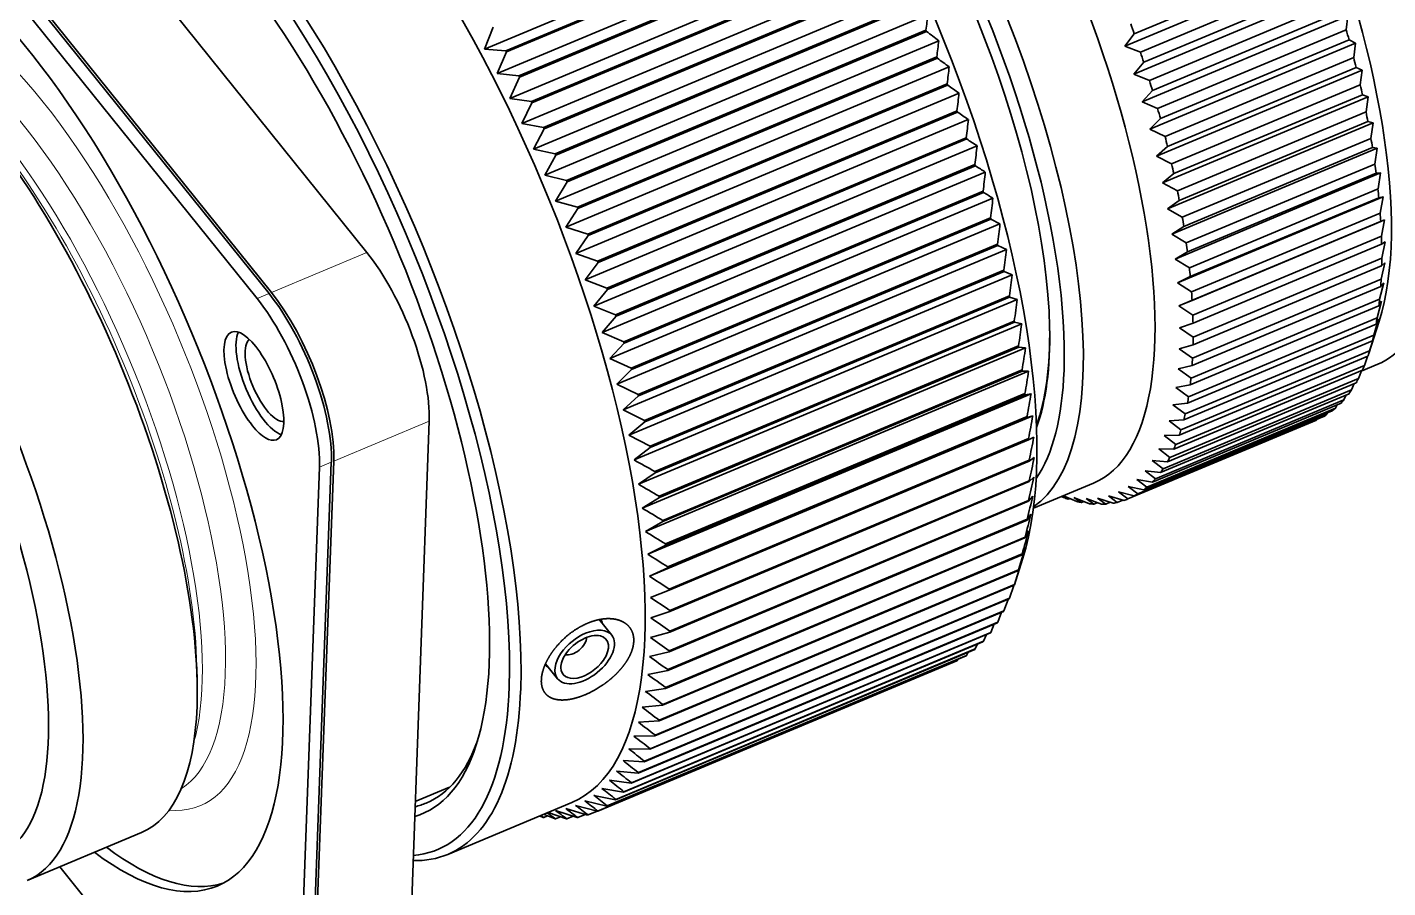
# Model space of a CAD drawing. Extents: x 23 to 417, y 3 to 294.
# Drawn here: x 383.4 to 393.19, y 140.57 to 146.76 of the extents above; entities that cross this region are included whole.
import ezdxf

# ---------------------------------------------------------------- set-up
doc = ezdxf.new("R2010")
doc.units = 0
doc.layers.get('0').update_dxf_attribs({"lineweight": 13})

# ---------------------------------------------------------------- blocks, each defined once
blk = doc.blocks.new('BLOCK4695')
at = {"color": 7, "lineweight": 35}
for p, q in [((13.847, 65.202), (-2.428, 85.436)), ((-6.378, 83.783), (9.897, 63.549)), ((-5.949, 83.963), (10.327, 63.728)), ((-5.863, 83.999), (10.413, 63.764)), ((15.292, 37.428), (16.087, 59.135)), ((12.137, 57.482), (11.342, 35.775)), ((12.566, 57.661), (11.771, 35.954)), ((12.652, 57.697), (11.857, 35.99))]:
    blk.add_line(p, q, dxfattribs=at)
at = {"color": 7, "lineweight": 35, "ltscale": 0.373523}
for p, q in [((18.073, 72.522), (31.855, 78.29)), ((18.533, 71.644), (32.316, 77.412)), ((18.981, 70.75), (32.764, 76.519)), ((19.416, 69.843), (33.199, 75.611)), ((19.837, 68.923), (33.619, 74.691)), ((20.242, 67.993), (34.025, 73.761)), ((20.631, 67.056), (34.414, 72.824)), ((21.003, 66.113), (34.786, 71.881)), ((21.357, 65.167), (35.14, 70.935)), ((21.692, 64.22), (35.475, 69.988)), ((22.008, 63.274), (35.79, 69.042)), ((22.303, 62.332), (36.086, 68.1)), ((22.577, 61.395), (36.36, 67.163)), ((22.83, 60.465), (36.612, 66.233)), ((23.06, 59.546), (36.843, 65.314)), ((23.268, 58.639), (37.05, 64.407)), ((23.452, 57.746), (37.234, 63.514)), ((23.612, 56.869), (37.395, 62.637)), ((23.749, 56.011), (37.531, 61.779)), ((23.861, 55.173), (37.643, 60.941)), ((23.948, 54.357), (37.73, 60.125)), ((24.01, 53.565), (37.793, 59.333))]:
    blk.add_line(p, q, dxfattribs=at)
at = {"color": 7, "lineweight": 35, "ltscale": 0.350251}
for p, q in [((31.765, 77.871), (18.842, 72.462)), ((31.788, 77.827), (18.864, 72.419)), ((32.231, 76.964), (19.307, 71.556)), ((32.253, 76.92), (19.329, 71.511)), ((32.683, 76.042), (19.76, 70.633)), ((32.705, 75.997), (19.781, 70.588)), ((33.122, 75.106), (20.198, 69.698)), ((33.143, 75.061), (20.219, 69.652)), ((33.545, 74.16), (20.621, 68.751)), ((33.565, 74.113), (20.641, 68.705)), ((33.952, 73.204), (21.028, 67.795)), ((33.972, 73.157), (21.048, 67.749)), ((34.342, 72.241), (21.419, 66.833)), ((34.361, 72.194), (21.437, 66.786)), ((34.715, 71.274), (21.791, 65.866)), ((34.732, 71.227), (21.808, 65.819)), ((35.068, 70.305), (22.144, 64.896)), ((35.085, 70.258), (22.161, 64.849)), ((35.402, 69.336), (22.478, 63.927)), ((35.417, 69.289), (22.493, 63.88)), ((35.715, 68.368), (22.791, 62.96)), ((35.73, 68.322), (22.806, 62.913)), ((36.007, 67.406), (23.083, 61.997)), ((36.021, 67.359), (23.097, 61.951)), ((36.277, 66.45), (23.353, 61.041)), ((36.29, 66.404), (23.366, 60.995)), ((36.525, 65.503), (23.601, 60.095)), ((36.536, 65.458), (23.613, 60.049)), ((36.75, 64.568), (23.826, 59.159)), ((36.76, 64.523), (23.836, 59.114)), ((36.951, 63.646), (24.027, 58.237)), ((36.96, 63.601), (24.036, 58.193)), ((37.128, 62.739), (24.204, 57.33)), ((37.136, 62.695), (24.212, 57.287)), ((37.281, 61.85), (24.357, 56.441)), ((37.287, 61.807), (24.363, 56.399)), ((37.408, 60.981), (24.484, 55.572)), ((37.414, 60.939), (24.49, 55.531)), ((37.511, 60.133), (24.587, 54.725)), ((37.515, 60.093), (24.591, 54.684)), ((37.588, 59.31), (24.664, 53.901)), ((37.591, 59.27), (24.667, 53.862)), ((37.64, 58.512), (24.716, 53.103)), ((37.642, 58.474), (24.718, 53.065)), ((37.666, 57.741), (24.742, 52.333)), ((37.667, 57.705), (24.743, 52.296)), ((37.666, 56.965), (24.742, 51.556)), ((37.666, 57), (24.743, 51.592)), ((37.641, 56.29), (24.717, 50.881)), ((37.639, 56.257), (24.715, 50.848)), ((37.587, 55.581), (24.663, 50.172)), ((37.59, 55.613), (24.666, 50.204)), ((37.509, 54.94), (24.585, 49.531)), ((37.514, 54.97), (24.59, 49.561)), ((37.406, 54.334), (24.482, 48.925)), ((37.412, 54.363), (24.488, 48.954)), ((37.278, 53.766), (24.354, 48.357)), ((37.285, 53.793), (24.361, 48.384)), ((37.125, 53.237), (24.201, 47.828)), ((37.133, 53.261), (24.209, 47.853)), ((36.947, 52.747), (24.023, 47.338)), ((36.956, 52.77), (24.032, 47.361)), ((36.52, 51.892), (23.597, 46.483)), ((36.532, 51.911), (23.608, 46.502)), ((36.746, 52.298), (23.822, 46.89)), ((36.756, 52.319), (23.832, 46.911)), ((36.272, 51.528), (23.348, 46.12)), ((36.285, 51.545), (23.361, 46.136)), ((35.709, 50.933), (22.785, 45.525)), ((35.724, 50.946), (22.8, 45.537)), ((36.002, 51.209), (23.078, 45.8)), ((36.015, 51.223), (23.091, 45.814)), ((35.061, 50.52), (22.137, 45.111)), ((35.078, 50.527), (22.154, 45.119)), ((35.395, 50.704), (22.471, 45.295)), ((35.411, 50.714), (22.487, 45.305))]:
    blk.add_line(p, q, dxfattribs=at)
at = {"color": 7, "lineweight": 35, "ltscale": 0.183852}
for p, q in [((48.226, 75.908), (41.443, 73.069)), ((48.448, 75.251), (41.664, 72.412)), ((48.567, 74.886), (41.783, 72.047)), ((48.772, 74.232), (41.988, 71.393)), ((48.881, 73.869), (42.097, 71.029)), ((49.068, 73.22), (42.284, 70.38)), ((49.167, 72.86), (42.383, 70.021)), ((49.335, 72.218), (42.551, 69.379)), ((49.423, 71.863), (42.639, 69.024)), ((49.572, 71.231), (42.788, 68.392)), ((49.65, 70.882), (42.866, 68.042)), ((49.779, 70.261), (42.995, 67.422)), ((49.845, 69.919), (43.061, 67.08)), ((49.954, 69.312), (43.17, 66.473)), ((50.009, 68.979), (43.225, 66.14)), ((50.098, 68.388), (43.314, 65.549)), ((50.141, 68.064), (43.357, 65.225)), ((50.209, 67.491), (43.425, 64.652)), ((50.241, 67.178), (43.457, 64.339)), ((50.287, 66.626), (43.503, 63.786)), ((50.307, 66.324), (43.523, 63.485)), ((50.332, 65.793), (43.548, 62.954)), ((50.34, 65.505), (43.556, 62.665)), ((50.34, 64.723), (43.556, 61.884)), ((50.344, 64.998), (43.56, 62.159)), ((50.322, 64.242), (43.538, 61.403)), ((50.307, 63.982), (43.523, 61.143)), ((50.24, 63.284), (43.456, 60.445)), ((50.268, 63.529), (43.484, 60.69)), ((50.18, 62.86), (43.396, 60.021)), ((50.06, 62.238), (43.276, 59.399)), ((50.141, 62.632), (43.357, 59.793)), ((49.907, 61.665), (43.123, 58.826)), ((50.009, 62.027), (43.225, 59.188)), ((49.844, 61.473), (43.061, 58.634)), ((49.649, 60.97), (42.865, 58.131)), ((49.722, 61.144), (42.938, 58.305)), ((49.261, 60.262), (42.477, 57.423)), ((49.422, 60.521), (42.638, 57.682)), ((49.507, 60.676), (42.723, 57.836)), ((48.88, 59.79), (42.096, 56.951)), ((48.985, 59.904), (42.201, 57.065)), ((49.166, 60.128), (42.382, 57.288)), ((48.225, 59.291), (41.441, 56.452)), ((48.35, 59.363), (41.566, 56.524)), ((48.566, 59.511), (41.782, 56.672)), ((48.681, 59.604), (41.897, 56.765)), ((47.992, 59.181), (41.208, 56.342))]:
    blk.add_line(p, q, dxfattribs=at)
at = {"color": 7, "lineweight": 35, "ltscale": 0.200397}
for p, q in [((48.5, 75.72), (41.106, 72.625)), ((48.826, 74.719), (41.432, 71.624)), ((49.125, 73.723), (41.731, 70.629)), ((49.396, 72.737), (42.002, 69.643)), ((49.639, 71.764), (42.244, 68.67)), ((49.851, 70.807), (42.457, 67.713)), ((50.033, 69.87), (42.639, 66.775)), ((50.184, 68.955), (42.789, 65.861)), ((50.303, 68.067), (42.909, 64.972)), ((50.39, 67.207), (42.996, 64.113)), ((50.445, 66.38), (43.05, 63.286))]:
    blk.add_line(p, q, dxfattribs=at)
at = {"color": 7, "lineweight": 35, "ltscale": 0.012677}
blk.add_line((49.125, 73.723), (49.068, 73.22), dxfattribs=at)
at = {"color": 7, "lineweight": 35, "ltscale": 0.021179}
blk.add_line((18.073, 72.522), (18.387, 73.308), dxfattribs=at)
at = {"color": 7, "lineweight": 35, "ltscale": 0.013913}
blk.add_line((41.106, 72.625), (41.443, 73.069), dxfattribs=at)
at = {"color": 7, "lineweight": 35, "ltscale": 0.019277}
blk.add_line((18.842, 72.462), (18.073, 72.522), dxfattribs=at)
at = {"color": 7, "lineweight": 35, "ltscale": 0.014947}
blk.add_line((41.664, 72.412), (41.106, 72.625), dxfattribs=at)
at = {"color": 7, "lineweight": 35, "ltscale": 0.006507}
blk.add_line((49.167, 72.86), (49.396, 72.737), dxfattribs=at)
at = {"color": 7, "lineweight": 35, "ltscale": 0.013074}
blk.add_line((49.396, 72.737), (49.335, 72.218), dxfattribs=at)
at = {"color": 7, "lineweight": 35, "ltscale": 0.021054}
blk.add_line((18.533, 71.644), (18.864, 72.419), dxfattribs=at)
at = {"color": 7, "lineweight": 35, "ltscale": 0.013739}
blk.add_line((41.432, 71.624), (41.783, 72.047), dxfattribs=at)
at = {"color": 7, "lineweight": 35, "ltscale": 0.019474}
blk.add_line((19.307, 71.556), (18.533, 71.644), dxfattribs=at)
at = {"color": 7, "lineweight": 35, "ltscale": 0.020911}
blk.add_line((18.981, 70.75), (19.329, 71.511), dxfattribs=at)
at = {"color": 7, "lineweight": 35, "ltscale": 0.015061}
blk.add_line((41.988, 71.393), (41.432, 71.624), dxfattribs=at)
at = {"color": 7, "lineweight": 35, "ltscale": 0.005924}
blk.add_line((49.423, 71.863), (49.639, 71.764), dxfattribs=at)
at = {"color": 7, "lineweight": 35, "ltscale": 0.013439}
blk.add_line((49.639, 71.764), (49.572, 71.231), dxfattribs=at)
at = {"color": 7, "lineweight": 35, "ltscale": 0.013572}
blk.add_line((41.731, 70.629), (42.097, 71.029), dxfattribs=at)
at = {"color": 7, "lineweight": 35, "ltscale": 0.019675}
blk.add_line((19.76, 70.633), (18.981, 70.75), dxfattribs=at)
at = {"color": 7, "lineweight": 35, "ltscale": 0.020753}
blk.add_line((19.416, 69.843), (19.781, 70.588), dxfattribs=at)
at = {"color": 7, "lineweight": 35, "ltscale": 0.015155}
blk.add_line((42.284, 70.38), (41.731, 70.629), dxfattribs=at)
at = {"color": 7, "lineweight": 35, "ltscale": 0.005367}
blk.add_line((49.65, 70.882), (49.851, 70.807), dxfattribs=at)
at = {"color": 7, "lineweight": 35, "ltscale": 0.013773}
blk.add_line((49.851, 70.807), (49.779, 70.261), dxfattribs=at)
at = {"color": 7, "lineweight": 35, "ltscale": 0.013413}
blk.add_line((42.002, 69.643), (42.383, 70.021), dxfattribs=at)
at = {"color": 7, "lineweight": 35, "ltscale": 0.019876}
blk.add_line((20.198, 69.698), (19.416, 69.843), dxfattribs=at)
at = {"color": 7, "lineweight": 35, "ltscale": 0.020582}
blk.add_line((19.837, 68.923), (20.219, 69.652), dxfattribs=at)
at = {"color": 7, "lineweight": 35, "ltscale": 0.015227}
blk.add_line((42.551, 69.379), (42.002, 69.643), dxfattribs=at)
at = {"color": 7, "lineweight": 35, "ltscale": 0.004852}
blk.add_line((49.845, 69.919), (50.033, 69.87), dxfattribs=at)
at = {"color": 7, "lineweight": 35, "ltscale": 0.014073}
blk.add_line((50.033, 69.87), (49.954, 69.312), dxfattribs=at)
at = {"color": 7, "lineweight": 35, "ltscale": 0.013268}
blk.add_line((42.244, 68.67), (42.639, 69.024), dxfattribs=at)
at = {"color": 7, "lineweight": 35, "ltscale": 0.020076}
blk.add_line((20.621, 68.751), (19.837, 68.923), dxfattribs=at)
at = {"color": 7, "lineweight": 35, "ltscale": 0.0204}
blk.add_line((20.242, 67.993), (20.641, 68.705), dxfattribs=at)
at = {"color": 7, "lineweight": 35, "ltscale": 0.015274}
blk.add_line((42.788, 68.392), (42.244, 68.67), dxfattribs=at)
at = {"color": 7, "lineweight": 35, "ltscale": 0.004403}
blk.add_line((50.009, 68.979), (50.184, 68.955), dxfattribs=at)
at = {"color": 7, "lineweight": 35, "ltscale": 0.014341}
blk.add_line((50.184, 68.955), (50.098, 68.388), dxfattribs=at)
at = {"color": 7, "lineweight": 35, "ltscale": 0.013139}
blk.add_line((42.457, 67.713), (42.866, 68.042), dxfattribs=at)
at = {"color": 7, "lineweight": 35, "ltscale": 0.004045}
blk.add_line((50.141, 68.064), (50.303, 68.067), dxfattribs=at)
at = {"color": 7, "lineweight": 35, "ltscale": 0.014575}
blk.add_line((50.303, 68.067), (50.209, 67.491), dxfattribs=at)
at = {"color": 7, "lineweight": 35, "ltscale": 0.020271}
blk.add_line((21.028, 67.795), (20.242, 67.993), dxfattribs=at)
at = {"color": 7, "lineweight": 35, "ltscale": 0.020209}
blk.add_line((20.631, 67.056), (21.048, 67.749), dxfattribs=at)
at = {"color": 7, "lineweight": 35, "ltscale": 0.015294}
blk.add_line((42.995, 67.422), (42.457, 67.713), dxfattribs=at)
at = {"color": 7, "lineweight": 35, "ltscale": 0.02046}
blk.add_line((21.419, 66.833), (20.631, 67.056), dxfattribs=at)
at = {"color": 7, "lineweight": 35, "ltscale": 0.013028}
blk.add_line((42.639, 66.775), (43.061, 67.08), dxfattribs=at)
at = {"color": 7, "lineweight": 35, "ltscale": 0.00381}
blk.add_line((50.241, 67.178), (50.39, 67.207), dxfattribs=at)
at = {"color": 7, "lineweight": 35, "ltscale": 0.014775}
blk.add_line((50.39, 67.207), (50.287, 66.626), dxfattribs=at)
at = {"color": 7, "lineweight": 35, "ltscale": 0.020012}
blk.add_line((21.003, 66.113), (21.437, 66.786), dxfattribs=at)
at = {"color": 7, "lineweight": 35, "ltscale": 0.015287}
blk.add_line((43.17, 66.473), (42.639, 66.775), dxfattribs=at)
at = {"color": 7, "lineweight": 35, "ltscale": 0.020639}
blk.add_line((21.791, 65.866), (21.003, 66.113), dxfattribs=at)
at = {"color": 7, "lineweight": 35, "ltscale": 0.009124}
blk.add_line((36.612, 66.233), (36.29, 66.404), dxfattribs=at)
at = {"color": 7, "lineweight": 35, "ltscale": 0.012939}
blk.add_line((42.789, 65.861), (43.225, 66.14), dxfattribs=at)
at = {"color": 7, "lineweight": 35, "ltscale": 0.003725}
blk.add_line((50.307, 66.324), (50.445, 66.38), dxfattribs=at)
at = {"color": 7, "lineweight": 35, "ltscale": 0.014942}
blk.add_line((50.445, 66.38), (50.332, 65.793), dxfattribs=at)
at = {"color": 7, "lineweight": 35, "ltscale": 0.019811}
blk.add_line((21.357, 65.167), (21.808, 65.819), dxfattribs=at)
at = {"color": 7, "lineweight": 35, "ltscale": 0.01525}
blk.add_line((43.314, 65.549), (42.789, 65.861), dxfattribs=at)
at = {"color": 7, "lineweight": 35, "ltscale": 0.0038}
blk.add_line((50.34, 65.505), (50.467, 65.589), dxfattribs=at)
at = {"color": 7, "lineweight": 35, "ltscale": 0.015076}
blk.add_line((50.467, 65.589), (50.344, 64.998), dxfattribs=at)
at = {"color": 7, "lineweight": 13, "ltscale": 0.09309}
for p, q in [((13.847, 65.202), (10.413, 63.764)), ((16.087, 59.135), (12.652, 57.697))]:
    blk.add_line(p, q, dxfattribs=at)
at = {"color": 7, "lineweight": 35, "ltscale": 0.020806}
blk.add_line((22.144, 64.896), (21.357, 65.167), dxfattribs=at)
at = {"color": 7, "lineweight": 35, "ltscale": 0.008455}
blk.add_line((36.843, 65.314), (36.536, 65.458), dxfattribs=at)
at = {"color": 7, "lineweight": 35, "ltscale": 0.012874}
blk.add_line((42.909, 64.972), (43.357, 65.225), dxfattribs=at)
at = {"color": 7, "lineweight": 35, "ltscale": 0.019609}
blk.add_line((21.692, 64.22), (22.161, 64.849), dxfattribs=at)
at = {"color": 7, "lineweight": 35, "ltscale": 0.015182}
blk.add_line((43.425, 64.652), (42.909, 64.972), dxfattribs=at)
at = {"color": 7, "lineweight": 35, "ltscale": 0.015177}
blk.add_line((50.456, 64.835), (50.322, 64.242), dxfattribs=at)
at = {"color": 7, "lineweight": 35, "ltscale": 0.004026}
blk.add_line((50.34, 64.723), (50.456, 64.835), dxfattribs=at)
at = {"color": 7, "lineweight": 35, "ltscale": 0.020959}
blk.add_line((22.478, 63.927), (21.692, 64.22), dxfattribs=at)
at = {"color": 7, "lineweight": 35, "ltscale": 0.00781}
blk.add_line((37.05, 64.407), (36.76, 64.523), dxfattribs=at)
at = {"color": 7, "lineweight": 35, "ltscale": 0.012834}
blk.add_line((42.996, 64.113), (43.457, 64.339), dxfattribs=at)
at = {"color": 7, "lineweight": 35, "ltscale": 0.015083}
blk.add_line((43.503, 63.786), (42.996, 64.113), dxfattribs=at)
at = {"color": 7, "lineweight": 35, "ltscale": 0.015247}
blk.add_line((50.413, 64.121), (50.268, 63.529), dxfattribs=at)
at = {"color": 7, "lineweight": 35, "ltscale": 0.004376}
blk.add_line((50.307, 63.982), (50.413, 64.121), dxfattribs=at)
at = {"color": 7, "lineweight": 13, "ltscale": 0.011636}
for p, q in [((9.897, 63.549), (10.327, 63.728)), ((12.137, 57.482), (12.566, 57.661))]:
    blk.add_line(p, q, dxfattribs=at)
at = {"color": 7, "lineweight": 35, "ltscale": 0.019409}
blk.add_line((22.008, 63.274), (22.493, 63.88), dxfattribs=at)
at = {"color": 7, "lineweight": 35, "ltscale": 0.021097}
blk.add_line((22.791, 62.96), (22.008, 63.274), dxfattribs=at)
at = {"color": 7, "lineweight": 35, "ltscale": 0.007198}
blk.add_line((37.234, 63.514), (36.96, 63.601), dxfattribs=at)
at = {"color": 7, "lineweight": 35, "ltscale": 0.01282}
blk.add_line((43.05, 63.286), (43.523, 63.485), dxfattribs=at)
at = {"color": 7, "lineweight": 35, "ltscale": 0.014952}
blk.add_line((43.548, 62.954), (43.05, 63.286), dxfattribs=at)
at = {"color": 7, "lineweight": 35, "ltscale": 0.015285}
blk.add_line((50.337, 63.451), (50.18, 62.86), dxfattribs=at)
at = {"color": 7, "lineweight": 35, "ltscale": 0.00482}
blk.add_line((50.24, 63.284), (50.337, 63.451), dxfattribs=at)
at = {"color": 7, "lineweight": 35, "ltscale": 0.019214}
blk.add_line((22.303, 62.332), (22.806, 62.913), dxfattribs=at)
at = {"color": 7, "lineweight": 35, "ltscale": 0.006635}
blk.add_line((37.395, 62.637), (37.136, 62.695), dxfattribs=at)
at = {"color": 7, "lineweight": 35, "ltscale": 0.012832}
blk.add_line((43.072, 62.494), (43.556, 62.665), dxfattribs=at)
at = {"color": 7, "lineweight": 35, "ltscale": 0.030272}
blk.add_line((50.251, 62.732), (49.88, 61.579), dxfattribs=at)
at = {"color": 7, "lineweight": 35, "ltscale": 0.015295}
blk.add_line((50.23, 62.826), (50.06, 62.238), dxfattribs=at)
at = {"color": 7, "lineweight": 35, "ltscale": 0.005331}
blk.add_line((50.141, 62.632), (50.23, 62.826), dxfattribs=at)
at = {"color": 7, "lineweight": 35, "ltscale": 0.021216}
blk.add_line((23.083, 61.997), (22.303, 62.332), dxfattribs=at)
at = {"color": 7, "lineweight": 35, "ltscale": 0.014787}
blk.add_line((43.56, 62.159), (43.072, 62.494), dxfattribs=at)
at = {"color": 7, "lineweight": 35, "ltscale": 0.015276}
blk.add_line((50.09, 62.248), (49.907, 61.665), dxfattribs=at)
at = {"color": 7, "lineweight": 35, "ltscale": 0.005886}
blk.add_line((50.009, 62.027), (50.09, 62.248), dxfattribs=at)
at = {"color": 7, "lineweight": 35, "ltscale": 0.019025}
blk.add_line((22.577, 61.395), (23.097, 61.951), dxfattribs=at)
at = {"color": 7, "lineweight": 35, "ltscale": 0.006139}
blk.add_line((37.531, 61.779), (37.287, 61.807), dxfattribs=at)
at = {"color": 7, "lineweight": 35, "ltscale": 0.012871}
blk.add_line((43.062, 61.74), (43.556, 61.884), dxfattribs=at)
at = {"color": 7, "lineweight": 35, "ltscale": 0.014589}
for p, q in [((43.538, 61.403), (43.062, 61.74)), ((40.514, 56.454), (41.074, 56.291))]:
    blk.add_line(p, q, dxfattribs=at)
at = {"color": 7, "lineweight": 35, "ltscale": 0.021316}
blk.add_line((23.353, 61.041), (22.577, 61.395), dxfattribs=at)
at = {"color": 7, "lineweight": 35, "ltscale": 0.016034}
blk.add_line((49.605, 60.94), (50.197, 61.187), dxfattribs=at)
at = {"color": 7, "lineweight": 35, "ltscale": 0.008569}
blk.add_line((49.834, 61.468), (49.722, 61.144), dxfattribs=at)
at = {"color": 7, "lineweight": 35, "ltscale": 0.018845}
blk.add_line((22.83, 60.465), (23.366, 60.995), dxfattribs=at)
at = {"color": 7, "lineweight": 35, "ltscale": 0.005733}
blk.add_line((37.643, 60.941), (37.414, 60.939), dxfattribs=at)
at = {"color": 7, "lineweight": 35, "ltscale": 0.012934}
blk.add_line((43.019, 61.026), (43.523, 61.143), dxfattribs=at)
at = {"color": 7, "lineweight": 35, "ltscale": 0.014357}
blk.add_line((43.484, 60.69), (43.019, 61.026), dxfattribs=at)
at = {"color": 7, "lineweight": 35, "ltscale": 0.00743}
blk.add_line((49.61, 60.954), (49.507, 60.676), dxfattribs=at)
at = {"color": 7, "lineweight": 35, "ltscale": 0.021394}
blk.add_line((23.601, 60.095), (22.83, 60.465), dxfattribs=at)
at = {"color": 7, "lineweight": 35, "ltscale": 0.013022}
blk.add_line((42.943, 60.356), (43.456, 60.445), dxfattribs=at)
at = {"color": 7, "lineweight": 35, "ltscale": 0.014092}
blk.add_line((43.396, 60.021), (42.943, 60.356), dxfattribs=at)
at = {"color": 7, "lineweight": 35, "ltscale": 0.006221}
blk.add_line((49.354, 60.493), (49.261, 60.262), dxfattribs=at)
at = {"color": 7, "lineweight": 35, "ltscale": 0.018678}
blk.add_line((23.06, 59.546), (23.613, 60.049), dxfattribs=at)
at = {"color": 7, "lineweight": 35, "ltscale": 0.005439}
blk.add_line((37.73, 60.125), (37.515, 60.093), dxfattribs=at)
at = {"color": 7, "lineweight": 35, "ltscale": 0.013131}
blk.add_line((42.835, 59.731), (43.357, 59.793), dxfattribs=at)
at = {"color": 7, "lineweight": 35, "ltscale": 0.013794}
blk.add_line((43.276, 59.399), (42.835, 59.731), dxfattribs=at)
at = {"color": 7, "lineweight": 35, "ltscale": 0.003563}
blk.add_line((48.743, 59.733), (48.681, 59.604), dxfattribs=at)
at = {"color": 7, "lineweight": 35, "ltscale": 0.004937}
blk.add_line((49.065, 60.085), (48.985, 59.904), dxfattribs=at)
at = {"color": 7, "lineweight": 35, "ltscale": 0.021449}
blk.add_line((23.826, 59.159), (23.06, 59.546), dxfattribs=at)
at = {"color": 7, "lineweight": 35, "ltscale": 0.005278}
blk.add_line((37.793, 59.333), (37.591, 59.27), dxfattribs=at)
at = {"color": 7, "lineweight": 35, "ltscale": 0.002085}
blk.add_line((48.388, 59.437), (48.35, 59.363), dxfattribs=at)
at = {"color": 7, "lineweight": 35, "ltscale": 0.018525}
blk.add_line((23.268, 58.639), (23.836, 59.114), dxfattribs=at)
at = {"color": 7, "lineweight": 35, "ltscale": 0.013259}
blk.add_line((42.695, 59.154), (43.225, 59.188), dxfattribs=at)
at = {"color": 7, "lineweight": 35, "ltscale": 0.013462}
blk.add_line((43.123, 58.826), (42.695, 59.154), dxfattribs=at)
at = {"color": 7, "lineweight": 35, "ltscale": 0.000490146}
blk.add_line((48.002, 59.198), (47.992, 59.181), dxfattribs=at)
at = {"color": 7, "lineweight": 35, "ltscale": 0.02148}
blk.add_line((24.027, 58.237), (23.268, 58.639), dxfattribs=at)
at = {"color": 7, "lineweight": 35, "ltscale": 0.005265}
blk.add_line((37.83, 58.568), (37.642, 58.474), dxfattribs=at)
at = {"color": 7, "lineweight": 35, "ltscale": 0.013403}
blk.add_line((42.524, 58.626), (43.061, 58.634), dxfattribs=at)
at = {"color": 7, "lineweight": 35, "ltscale": 0.013099}
blk.add_line((42.938, 58.305), (42.524, 58.626), dxfattribs=at)
at = {"color": 7, "lineweight": 35, "ltscale": 0.01839}
blk.add_line((23.452, 57.746), (24.036, 58.193), dxfattribs=at)
at = {"color": 7, "lineweight": 35, "ltscale": 0.0054}
blk.add_line((37.843, 57.83), (37.667, 57.705), dxfattribs=at)
at = {"color": 7, "lineweight": 35, "ltscale": 0.012704}
blk.add_line((42.723, 57.836), (42.323, 58.15), dxfattribs=at)
at = {"color": 7, "lineweight": 35, "ltscale": 0.013561}
blk.add_line((42.323, 58.15), (42.865, 58.131), dxfattribs=at)
at = {"color": 7, "lineweight": 35, "ltscale": 0.018273}
blk.add_line((23.612, 56.869), (24.212, 57.287), dxfattribs=at)
at = {"color": 7, "lineweight": 35, "ltscale": 0.011825}
blk.add_line((42.201, 57.065), (41.83, 57.358), dxfattribs=at)
at = {"color": 7, "lineweight": 35, "ltscale": 0.013902}
blk.add_line((41.83, 57.358), (42.382, 57.288), dxfattribs=at)
at = {"color": 7, "lineweight": 35, "ltscale": 0.012279}
blk.add_line((42.477, 57.423), (42.091, 57.727), dxfattribs=at)
at = {"color": 7, "lineweight": 35, "ltscale": 0.013728}
blk.add_line((42.091, 57.727), (42.638, 57.682), dxfattribs=at)
at = {"color": 7, "lineweight": 35, "ltscale": 0.005673}
blk.add_line((37.83, 57.122), (37.666, 56.965), dxfattribs=at)
at = {"color": 7, "lineweight": 35, "ltscale": 0.058456}
blk.add_line((37.821, 56.008), (39.978, 56.911), dxfattribs=at)
at = {"color": 7, "lineweight": 35, "ltscale": 0.010836}
blk.add_line((41.566, 56.524), (41.224, 56.79), dxfattribs=at)
at = {"color": 7, "lineweight": 35, "ltscale": 0.014254}
blk.add_line((41.224, 56.79), (41.782, 56.672), dxfattribs=at)
at = {"color": 7, "lineweight": 35, "ltscale": 0.011343}
blk.add_line((41.897, 56.765), (41.541, 57.046), dxfattribs=at)
at = {"color": 7, "lineweight": 35, "ltscale": 0.014078}
blk.add_line((41.541, 57.046), (42.096, 56.951), dxfattribs=at)
at = {"color": 7, "lineweight": 35, "ltscale": 0.018176}
blk.add_line((23.749, 56.011), (24.363, 56.399), dxfattribs=at)
at = {"color": 7, "lineweight": 35, "ltscale": 0.006061}
blk.add_line((37.792, 56.445), (37.639, 56.257), dxfattribs=at)
at = {"color": 7, "lineweight": 35, "ltscale": 0.002094}
blk.add_line((38.824, 56.428), (38.9, 56.393), dxfattribs=at)
at = {"color": 7, "lineweight": 35, "ltscale": 0.005567}
blk.add_line((39.072, 56.335), (38.883, 56.452), dxfattribs=at)
at = {"color": 7, "lineweight": 35, "ltscale": 0.013031}
blk.add_line((38.897, 56.458), (39.375, 56.251), dxfattribs=at)
at = {"color": 7, "lineweight": 35, "ltscale": 0.001464}
blk.add_line((39.126, 56.358), (39.072, 56.335), dxfattribs=at)
at = {"color": 7, "lineweight": 35, "ltscale": 0.008005}
blk.add_line((39.541, 56.215), (39.274, 56.393), dxfattribs=at)
at = {"color": 7, "lineweight": 35, "ltscale": 0.015006}
blk.add_line((39.274, 56.393), (39.832, 56.17), dxfattribs=at)
at = {"color": 7, "lineweight": 35, "ltscale": 0.0086}
blk.add_line((39.99, 56.156), (39.709, 56.354), dxfattribs=at)
at = {"color": 7, "lineweight": 35, "ltscale": 0.014883}
blk.add_line((39.709, 56.354), (40.268, 56.15), dxfattribs=at)
at = {"color": 7, "lineweight": 35, "ltscale": 0.009184}
blk.add_line((40.419, 56.157), (40.122, 56.374), dxfattribs=at)
at = {"color": 7, "lineweight": 35, "ltscale": 0.014743}
blk.add_line((40.122, 56.374), (40.683, 56.19), dxfattribs=at)
at = {"color": 7, "lineweight": 35, "ltscale": 0.009754}
blk.add_line((40.825, 56.219), (40.514, 56.454), dxfattribs=at)
at = {"color": 7, "lineweight": 35, "ltscale": 0.005493}
blk.add_line((41.028, 56.304), (40.825, 56.219), dxfattribs=at)
at = {"color": 7, "lineweight": 35, "ltscale": 0.010306}
blk.add_line((41.208, 56.342), (40.881, 56.593), dxfattribs=at)
at = {"color": 7, "lineweight": 35, "ltscale": 0.014425}
blk.add_line((40.881, 56.593), (41.441, 56.452), dxfattribs=at)
at = {"color": 7, "lineweight": 35, "ltscale": 0.006543}
blk.add_line((37.729, 55.801), (37.587, 55.581), dxfattribs=at)
at = {"color": 7, "lineweight": 35, "ltscale": 0.002314}
blk.add_line((39.626, 56.251), (39.541, 56.215), dxfattribs=at)
at = {"color": 7, "lineweight": 35, "ltscale": 0.003253}
blk.add_line((40.11, 56.206), (39.99, 56.156), dxfattribs=at)
at = {"color": 7, "lineweight": 35, "ltscale": 0.00432}
blk.add_line((40.578, 56.224), (40.419, 56.157), dxfattribs=at)
at = {"color": 7, "lineweight": 35, "ltscale": 0.018102}
blk.add_line((23.861, 55.173), (24.49, 55.531), dxfattribs=at)
at = {"color": 7, "lineweight": 35, "ltscale": 0.007095}
blk.add_line((37.641, 55.191), (37.509, 54.94), dxfattribs=at)
at = {"color": 7, "lineweight": 35, "ltscale": 0.018051}
blk.add_line((23.948, 54.357), (24.591, 54.684), dxfattribs=at)
at = {"color": 7, "lineweight": 35, "ltscale": 0.021483}
blk.add_line((37.285, 53.793), (37.529, 54.617), dxfattribs=at)
at = {"color": 7, "lineweight": 35, "ltscale": 0.0077}
blk.add_line((37.529, 54.617), (37.406, 54.334), dxfattribs=at)
at = {"color": 7, "lineweight": 35, "ltscale": 0.018024}
blk.add_line((24.01, 53.565), (24.667, 53.862), dxfattribs=at)
at = {"color": 7, "lineweight": 35, "ltscale": 0.024218}
blk.add_line((37.427, 54.174), (37.13, 53.252), dxfattribs=at)
at = {"color": 7, "lineweight": 35, "ltscale": 0.021457}
blk.add_line((37.133, 53.261), (37.392, 54.08), dxfattribs=at)
at = {"color": 7, "lineweight": 35, "ltscale": 0.008341}
blk.add_line((37.392, 54.08), (37.278, 53.766), dxfattribs=at)
at = {"color": 7, "lineweight": 35, "ltscale": 0.018022}
blk.add_line((24.048, 52.8), (24.718, 53.065), dxfattribs=at)
at = {"color": 7, "lineweight": 35, "ltscale": 0.01221}
blk.add_line((36.956, 52.77), (37.114, 53.232), dxfattribs=at)
at = {"color": 7, "lineweight": 35, "ltscale": 0.010919}
blk.add_line((36.756, 52.319), (36.905, 52.73), dxfattribs=at)
at = {"color": 7, "lineweight": 35, "ltscale": 0.017986}
blk.add_line((22.201, 52.004), (22.652, 51.444), dxfattribs=at)
at = {"color": 7, "lineweight": 35, "ltscale": 0.018045}
blk.add_line((24.06, 52.062), (24.743, 52.296), dxfattribs=at)
at = {"color": 7, "lineweight": 35, "ltscale": 0.009567}
blk.add_line((36.532, 51.911), (36.671, 52.267), dxfattribs=at)
at = {"color": 7, "lineweight": 35, "ltscale": 0.018091}
blk.add_line((24.047, 51.354), (24.742, 51.556), dxfattribs=at)
at = {"color": 7, "lineweight": 35, "ltscale": 0.006651}
blk.add_line((36.015, 51.223), (36.124, 51.466), dxfattribs=at)
at = {"color": 7, "lineweight": 35, "ltscale": 0.008146}
blk.add_line((36.285, 51.545), (36.41, 51.846), dxfattribs=at)
at = {"color": 7, "lineweight": 35, "ltscale": 0.005071}
blk.add_line((35.724, 50.946), (35.811, 51.129), dxfattribs=at)
at = {"color": 7, "lineweight": 35, "ltscale": 0.017361}
blk.add_line((20.269, 50.418), (20.704, 49.877), dxfattribs=at)
at = {"color": 7, "lineweight": 35, "ltscale": 0.018162}
blk.add_line((24.009, 50.677), (24.715, 50.848), dxfattribs=at)
at = {"color": 7, "lineweight": 35, "ltscale": 0.001603}
blk.add_line((35.078, 50.527), (35.109, 50.584), dxfattribs=at)
at = {"color": 7, "lineweight": 35, "ltscale": 0.003394}
blk.add_line((35.411, 50.714), (35.473, 50.835), dxfattribs=at)
at = {"color": 7, "lineweight": 35, "ltscale": 0.013302}
blk.add_line((7.731, 50.302), (7.742, 49.77), dxfattribs=at)
at = {"color": 7, "lineweight": 35, "ltscale": 0.018254}
blk.add_line((23.946, 50.033), (24.663, 50.172), dxfattribs=at)
at = {"color": 7, "lineweight": 35, "ltscale": 0.001415}
blk.add_line((20.119, 49.837), (20.118, 49.781), dxfattribs=at)
at = {"color": 7, "lineweight": 35, "ltscale": 0.018368}
blk.add_line((23.859, 49.423), (24.585, 49.531), dxfattribs=at)
at = {"color": 7, "lineweight": 35, "ltscale": 0.0185}
blk.add_line((23.746, 48.849), (24.482, 48.925), dxfattribs=at)
at = {"color": 7, "lineweight": 35, "ltscale": 0.01865}
blk.add_line((23.609, 48.312), (24.354, 48.357), dxfattribs=at)
at = {"color": 7, "lineweight": 35, "ltscale": 0.018815}
blk.add_line((23.448, 47.813), (24.201, 47.828), dxfattribs=at)
at = {"color": 7, "lineweight": 35, "ltscale": 0.018993}
blk.add_line((23.264, 47.353), (24.023, 47.338), dxfattribs=at)
at = {"color": 7, "lineweight": 35, "ltscale": 0.019375}
blk.add_line((22.825, 46.557), (23.597, 46.483), dxfattribs=at)
at = {"color": 7, "lineweight": 35, "ltscale": 0.01918}
blk.add_line((23.056, 46.935), (23.822, 46.89), dxfattribs=at)
at = {"color": 7, "lineweight": 35, "ltscale": 0.019574}
blk.add_line((22.572, 46.223), (23.348, 46.12), dxfattribs=at)
at = {"color": 7, "lineweight": 35, "ltscale": 0.033473}
blk.add_line((16.821, 45.973), (15.586, 45.456), dxfattribs=at)
at = {"color": 7, "lineweight": 35, "ltscale": 0.019977}
blk.add_line((22.002, 45.683), (22.785, 45.525), dxfattribs=at)
at = {"color": 7, "lineweight": 35, "ltscale": 0.019776}
blk.add_line((22.298, 45.931), (23.078, 45.8), dxfattribs=at)
at = {"color": 7, "lineweight": 35, "ltscale": 0.121017}
blk.add_line((16.754, 43.56), (21.22, 45.429), dxfattribs=at)
at = {"color": 7, "lineweight": 35, "ltscale": 0.009427}
blk.add_line((20.633, 44.838), (20.325, 45.055), dxfattribs=at)
at = {"color": 7, "lineweight": 35, "ltscale": 0.017385}
blk.add_line((20.366, 45.071), (21.021, 44.837), dxfattribs=at)
at = {"color": 7, "lineweight": 35, "ltscale": 0.020724}
blk.add_line((20.624, 45.141), (21.411, 44.882), dxfattribs=at)
at = {"color": 7, "lineweight": 35, "ltscale": 0.020551}
blk.add_line((20.996, 45.209), (21.784, 44.973), dxfattribs=at)
at = {"color": 7, "lineweight": 35, "ltscale": 0.020367}
blk.add_line((21.35, 45.322), (22.137, 45.111), dxfattribs=at)
at = {"color": 7, "lineweight": 35, "ltscale": 0.020175}
blk.add_line((21.686, 45.48), (22.471, 45.295), dxfattribs=at)
at = {"color": 7, "lineweight": 35, "ltscale": 0.008775}
blk.add_line((22.125, 45.114), (21.801, 44.979), dxfattribs=at)
at = {"color": 7, "lineweight": 35, "ltscale": 0.003559}
blk.add_line((20.058, 44.943), (20.19, 44.888), dxfattribs=at)
at = {"color": 7, "lineweight": 35, "ltscale": 0.003379}
blk.add_line((20.21, 44.885), (20.098, 44.96), dxfattribs=at)
at = {"color": 7, "lineweight": 35, "ltscale": 0.011188}
blk.add_line((20.195, 45), (20.613, 44.839), dxfattribs=at)
at = {"color": 7, "lineweight": 35, "ltscale": 0.003682}
blk.add_line((20.346, 44.942), (20.21, 44.885), dxfattribs=at)
at = {"color": 7, "lineweight": 35, "ltscale": 0.004783}
blk.add_line((20.81, 44.912), (20.633, 44.838), dxfattribs=at)
at = {"color": 7, "lineweight": 35, "ltscale": 0.005986}
blk.add_line((21.261, 44.931), (21.04, 44.838), dxfattribs=at)
at = {"color": 7, "lineweight": 35, "ltscale": 0.007309}
blk.add_line((21.699, 44.998), (21.43, 44.885), dxfattribs=at)
at = {"color": 7, "lineweight": 35, "ltscale": 0.111418}
blk.add_line((5.74, 44.344), (1.629, 42.623), dxfattribs=at)
at = {"color": 7, "lineweight": 35, "ltscale": 0.242267}
blk.add_line((8.872, 35.562), (2.799, 43.113), dxfattribs=at)
at = {"color": 7, "lineweight": 35}
for centre, radius, start, end in [((-0.637, 77.982), 34.917, 352.1357, 353.0579), ((13.752, 45.878), 33.955, 52.5197, 53.4541), ((-3.264, 77.145), 37.924, 352.5715, 353.4583), ((16.146, 47.048), 31.05, 53.1078, 54.0819), ((-5.955, 76.352), 40.985, 352.8837, 353.738), ((18.483, 48.123), 28.247, 53.8643, 54.8814), ((-8.692, 75.611), 44.08, 353.087, 353.9115), ((20.746, 49.094), 25.564, 54.8185, 55.882), ((-11.456, 74.929), 47.191, 353.1931, 353.9903), ((22.918, 49.953), 23.024, 56.0072, 57.12), ((-14.23, 74.314), 50.297, 353.2119, 353.9841), ((24.984, 50.689), 20.649, 57.4763, 58.6409), ((-16.994, 73.772), 53.382, 353.1513, 353.9006), ((26.931, 51.292), 18.461, 59.2842, 60.5015), ((-19.732, 73.309), 56.428, 353.0179, 353.7462), ((-22.427, 72.933), 59.419, 352.81703, 353.52604), ((-25.064, 72.647), 62.339, 352.55311, 353.24437), ((-27.626, 72.458), 65.176, 352.22962, 352.90454), ((-30.102, 72.368), 67.916, 351.84937, 352.50923), ((-32.477, 72.382), 70.548, 351.41455, 352.0605), ((-34.741, 72.503), 73.064, 350.92681, 351.55989), ((-36.884, 72.733), 75.455, 350.38733, 351.00846), ((-38.899, 73.076), 77.716, 349.79687, 350.40689), ((-40.777, 73.533), 79.843, 349.15582, 349.75546), ((-42.516, 74.107), 81.835, 348.46423, 349.05414), ((67.384, 136.401), 90.092, 240.81462, 241.36119), ((-44.111, 74.798), 83.692, 347.72185, 348.3026), ((68.191, 133.598), 88.739, 239.84378, 240.39813), ((-45.546, 75.605), 85.4, 346.9281, 347.50025), ((-46.87, 76.542), 87.015, 346.08233, 346.64606), ((68.795, 130.766), 87.279, 238.9274, 239.48973), ((-48.039, 77.6), 88.495, 345.18335, 345.73906), ((69.194, 127.903), 85.702, 238.0641, 238.63468), ((-49.073, 78.786), 89.867, 344.22996, 344.77786), ((69.386, 125.006), 84, 237.25272, 237.83193), ((69.37, 122.077), 82.167, 236.49232, 237.08061), ((69.147, 119.117), 80.199, 235.78225, 236.38017), ((68.717, 116.129), 78.096, 235.12211, 235.73028), ((22.538, 49.592), 2.093, 113.3155, 144.5645), ((68.086, 113.12), 75.858, 234.5118, 235.13094), ((67.256, 110.095), 73.49, 233.95156, 234.5825), ((66.234, 107.06), 70.996, 233.44199, 234.08563), ((20.301, 52.579), 3.561, 292.9605, 304.4357), ((65.028, 104.025), 68.383, 232.98408, 233.64144), ((63.646, 100.997), 65.662, 232.5793, 233.25151), ((62.099, 97.986), 62.841, 232.22959, 232.9179), ((60.399, 95.002), 59.935, 231.93752, 232.64332), ((58.558, 92.054), 56.955, 231.7063, 232.4311), ((54.512, 86.313), 50.839, 231.4437, 232.2118), ((56.591, 89.155), 53.918, 231.5401, 232.2856), ((52.338, 83.541), 47.735, 231.4235, 232.2162), ((47.771, 78.246), 41.525, 231.6429, 232.4918), ((50.085, 80.848), 44.624, 231.4868, 232.3064), ((38.267, 68.952), 29.635, 233.4633, 234.4585), ((40.643, 71.087), 32.492, 232.7943, 233.7481), ((43.032, 73.355), 35.439, 232.2812, 233.197), ((45.414, 75.744), 38.457, 231.9031, 232.784)]:
    blk.add_arc(centre, radius, start, end, dxfattribs=at)
for centre, major_axis, ratio, start_param, end_param in [((43.441, 77.33), (-6.756, 16.143), 0.365278, 3.544867, 5.879917), ((41.723, 76.612), (-6.756, 16.143), 0.365278, 3.544867, 5.879917), ((33.222, 73.054), (-6.756, 16.143), 0.365278, 3.141624, 6.283217), ((27.339, 70.592), (-7.991, 19.095), 0.365278, 3.544867, 5.879917), ((30.645, 71.976), (6.756, -16.143), 0.365278, 0.075602, 3.065903), ((44.836, 77.914), (-6.129, 14.644), 0.365278, 3.544867, 5.381185), ((30.216, 71.796), (6.563, -15.682), 0.365278, 0.668796, 2.909983), ((8.705, 62.794), (8.049, -19.234), 0.365278, 0.668796, 3.141624), ((8.447, 62.686), (7.933, -18.957), 0.365278, 0.668796, 3.129759), ((30.216, 71.796), (6.168, -14.739), 0.365278, 0.747322, 2.239593), ((13.17, 64.662), (-8.049, 19.234), 0.365278, 3.141624, 5.381185), ((1.247, 59.672), (7.219, -17.25), 0.365278, 0.000031, 3.141624), ((8.447, 62.686), (7.393, -17.665), 0.365278, 0.403274, 2.239593), ((34.08, 73.413), (-7.142, 17.066), 0.365278, 4.540727, 4.561934), ((-4.5, 57.267), (6.129, -14.644), 0.365278, 0.000031, 3.141624), ((26.652, 70.305), (-8.3, 19.833), 0.365278, 4.703362, 4.705707), ((40.864, 76.252), (-7.142, 17.066), 0.365278, 4.362901, 4.384108), ((13.728, 64.896), (-8.3, 19.833), 0.365278, 4.945023, 4.947368), ((26.652, 70.305), (-8.3, 19.833), 0.365278, 4.65503, 4.657375), ((34.08, 73.413), (-7.142, 17.066), 0.365278, 4.481451, 4.502659), ((40.864, 76.252), (-7.142, 17.066), 0.365278, 4.303625, 4.324833), ((13.728, 64.896), (-8.3, 19.833), 0.365278, 4.896691, 4.899036), ((-5.108, 57.013), (5.656, -13.514), 0.365278, 0.000031, 3.141624), ((-0.389, 58.988), (6.129, -14.644), 0.365278, 0.747567, 2.394189), ((26.652, 70.305), (-8.3, 19.833), 0.365278, 4.606698, 4.609043), ((34.08, 73.413), (-7.142, 17.066), 0.365278, 4.422176, 4.443384), ((40.864, 76.252), (-7.142, 17.066), 0.365278, 4.24435, 4.265558), ((13.728, 64.896), (-8.3, 19.833), 0.365278, 4.848359, 4.850704), ((26.652, 70.305), (-8.3, 19.833), 0.365278, 4.558365, 4.560711), ((34.08, 73.413), (-7.142, 17.066), 0.365278, 4.362901, 4.384108), ((40.864, 76.252), (-7.142, 17.066), 0.365278, 4.185075, 4.206282), ((13.728, 64.896), (-8.3, 19.833), 0.365278, 4.800026, 4.802372), ((26.652, 70.305), (-8.3, 19.833), 0.365278, 4.510033, 4.512378), ((34.08, 73.413), (-7.142, 17.066), 0.365278, 4.303625, 4.324833), ((40.864, 76.252), (-7.142, 17.066), 0.365278, 4.125799, 4.147007), ((13.728, 64.896), (-8.3, 19.833), 0.365278, 4.751694, 4.754039), ((26.652, 70.305), (-8.3, 19.833), 0.365278, 4.461701, 4.464046), ((34.08, 73.413), (-7.142, 17.066), 0.365278, 4.24435, 4.265558), ((40.864, 76.252), (-7.142, 17.066), 0.365278, 4.066524, 4.087732), ((13.728, 64.896), (-8.3, 19.833), 0.365278, 4.703362, 4.705707), ((26.652, 70.305), (-8.3, 19.833), 0.365278, 4.413369, 4.415714), ((34.08, 73.413), (-7.142, 17.066), 0.365278, 4.185075, 4.206282), ((40.864, 76.252), (-7.142, 17.066), 0.365278, 4.007249, 4.028456), ((13.728, 64.896), (-8.3, 19.833), 0.365278, 4.65503, 4.657375), ((40.864, 76.252), (-7.142, 17.066), 0.365278, 3.947973, 3.969181), ((26.652, 70.305), (-8.3, 19.833), 0.365278, 4.365037, 4.367382), ((34.08, 73.413), (-7.142, 17.066), 0.365278, 4.125799, 4.147007), ((13.728, 64.896), (-8.3, 19.833), 0.365278, 4.606698, 4.609043), ((40.864, 76.252), (-7.142, 17.066), 0.365278, 3.888698, 3.909906), ((13.732, 62.062), (1.776, -4.243), 0.365278, 0.668796, 2.239593), ((26.652, 70.305), (-8.3, 19.833), 0.365278, 4.316704, 4.31905), ((34.08, 73.413), (-7.142, 17.066), 0.365278, 4.066524, 4.087732), ((13.728, 64.896), (-8.3, 19.833), 0.365278, 4.558365, 4.560711), ((34.08, 73.413), (-7.142, 17.066), 0.365278, 4.007249, 4.028456), ((40.864, 76.252), (-7.142, 17.066), 0.365278, 3.829423, 3.85063), ((26.652, 70.305), (-8.3, 19.833), 0.365278, 4.268372, 4.270717), ((40.864, 76.252), (-7.142, 17.066), 0.365278, 3.770147, 3.791355), ((10.212, 60.588), (1.776, -4.243), 0.365278, 0.668796, 2.239593), ((10.298, 60.624), (-1.776, 4.243), 0.365278, 3.810389, 5.381185), ((13.728, 64.896), (-8.3, 19.833), 0.365278, 4.510033, 4.512378), ((26.652, 70.305), (-8.3, 19.833), 0.365278, 4.22004, 4.222385), ((34.08, 73.413), (-7.142, 17.066), 0.365278, 3.947973, 3.969181), ((9.782, 60.409), (1.776, -4.243), 0.365278, 0.668796, 2.239593), ((43.441, 77.33), (-6.756, 16.143), 0.365278, 3.141624, 3.544867), ((40.864, 76.252), (-7.142, 17.066), 0.365278, 3.710872, 3.73208), ((13.728, 64.896), (-8.3, 19.833), 0.365278, 4.461701, 4.464046), ((26.652, 70.305), (-8.3, 19.833), 0.365278, 4.171708, 4.174053), ((34.08, 73.413), (-7.142, 17.066), 0.365278, 3.888698, 3.909906), ((40.864, 76.252), (-7.142, 17.066), 0.365278, 3.651597, 3.672804), ((9.782, 60.409), (0.811, -1.937), 0.365278, 3.141624, 5.381185), ((9.782, 60.409), (0.811, -1.937), 0.365278, 0.000031, 3.141624), ((10.212, 60.588), (0.811, -1.937), 0.365278, 3.449866, 5.9745), ((30.267, 71.817), (-6.129, 14.644), 0.365278, 3.515253, 3.883756), ((30.216, 71.796), (6.168, -14.739), 0.365278, 0.375335, 0.747322), ((34.08, 73.413), (-7.142, 17.066), 0.365278, 3.829423, 3.85063), ((40.864, 76.252), (-7.142, 17.066), 0.365278, 3.592321, 3.613529), ((10.284, 60.623), (-0.618, 1.476), 0.365278, 0.082497, 3.063105), ((13.728, 64.896), (-8.3, 19.833), 0.365278, 4.413369, 4.415714), ((26.652, 70.305), (-8.3, 19.833), 0.365278, 4.123376, 4.125721), ((40.864, 76.252), (-7.142, 17.066), 0.365278, 3.544867, 3.554254), ((34.08, 73.413), (-7.142, 17.066), 0.365278, 3.770147, 3.791355), ((40.864, 76.252), (-7.142, 17.066), 0.365278, 3.533046, 3.544867), ((13.728, 64.896), (-8.3, 19.833), 0.365278, 4.365037, 4.367382), ((26.652, 70.305), (-8.3, 19.833), 0.365278, 4.075043, 4.077389), ((30.216, 71.796), (6.563, -15.682), 0.365278, 0.231556, 0.668796), ((34.08, 73.413), (-7.142, 17.066), 0.365278, 3.710872, 3.73208), ((40.864, 76.252), (-7.142, 17.066), 0.365278, 3.473771, 3.494978), ((40.864, 76.252), (-7.142, 17.066), 0.365278, 3.35522, 3.376428), ((40.864, 76.252), (-7.142, 17.066), 0.365278, 3.414495, 3.435703), ((13.728, 64.896), (-8.3, 19.833), 0.365278, 4.316704, 4.31905), ((26.652, 70.305), (-8.3, 19.833), 0.365278, 4.026711, 4.029056), ((34.08, 73.413), (-7.142, 17.066), 0.365278, 3.651597, 3.672804), ((40.864, 76.252), (-7.142, 17.066), 0.365278, 3.295945, 3.317152), ((26.652, 70.305), (-8.3, 19.833), 0.365278, 3.978379, 3.980724), ((34.08, 73.413), (-7.142, 17.066), 0.365278, 3.592321, 3.613529), ((40.864, 76.252), (-7.142, 17.066), 0.365278, 3.177394, 3.198602), ((40.864, 76.252), (-7.142, 17.066), 0.365278, 3.236669, 3.257877), ((9.782, 60.409), (0.811, -1.937), 0.365278, 5.381185, 6.283217), ((13.728, 64.896), (-8.3, 19.833), 0.365278, 4.268372, 4.270717), ((34.08, 73.413), (-7.142, 17.066), 0.365278, 3.533046, 3.554254), ((13.728, 64.896), (-8.3, 19.833), 0.365278, 4.22004, 4.222385), ((26.652, 70.305), (-8.3, 19.833), 0.365278, 3.930047, 3.932392), ((34.08, 73.413), (-7.142, 17.066), 0.365278, 3.473771, 3.494978), ((26.652, 70.305), (-8.3, 19.833), 0.365278, 3.881715, 3.88406), ((34.08, 73.413), (-7.142, 17.066), 0.365278, 3.414495, 3.435703), ((13.728, 64.896), (-8.3, 19.833), 0.365278, 4.171708, 4.174053), ((34.08, 73.413), (-7.142, 17.066), 0.365278, 3.35522, 3.376428), ((26.652, 70.305), (-8.3, 19.833), 0.365278, 3.833382, 3.835728), ((34.08, 73.413), (-7.142, 17.066), 0.365278, 3.236669, 3.257877), ((34.08, 73.413), (-7.142, 17.066), 0.365278, 3.295945, 3.317152), ((13.728, 64.896), (-8.3, 19.833), 0.365278, 4.123376, 4.125721), ((26.652, 70.305), (-8.3, 19.833), 0.365278, 3.78505, 3.787395), ((34.08, 73.413), (-7.142, 17.066), 0.365278, 2.821742, 2.84295), ((34.08, 73.413), (-7.142, 17.066), 0.365278, 3.118119, 3.139326), ((34.08, 73.413), (-7.142, 17.066), 0.365278, 3.177394, 3.198602), ((34.08, 73.413), (-7.142, 17.066), 0.365278, 2.881018, 2.902225), ((34.08, 73.413), (-7.142, 17.066), 0.365278, 2.940293, 2.9615), ((34.08, 73.413), (-7.142, 17.066), 0.365278, 2.999568, 3.020776), ((34.08, 73.413), (-7.142, 17.066), 0.365278, 3.058844, 3.080051), ((13.728, 64.896), (-8.3, 19.833), 0.365278, 4.075043, 4.077389), ((26.652, 70.305), (-8.3, 19.833), 0.365278, 3.736718, 3.739063), ((26.652, 70.305), (-8.3, 19.833), 0.365278, 3.688386, 3.690731), ((13.728, 64.896), (-8.3, 19.833), 0.365278, 4.026711, 4.029056), ((26.652, 70.305), (-8.3, 19.833), 0.365278, 3.640054, 3.642399), ((13.728, 64.896), (-8.3, 19.833), 0.365278, 3.978379, 3.980724), ((26.652, 70.305), (-8.3, 19.833), 0.365278, 3.591721, 3.594067), ((13.728, 64.896), (-8.3, 19.833), 0.365278, 3.930047, 3.932392), ((26.652, 70.305), (-8.3, 19.833), 0.365278, 3.543389, 3.544867), ((26.652, 70.305), (-8.3, 19.833), 0.365278, 3.544867, 3.545734), ((26.652, 70.305), (-8.3, 19.833), 0.365278, 3.495057, 3.497402), ((21.218, 51.233), (1.013, 0.815), 0.577196, 6.005563, 6.228024), ((13.728, 64.896), (-8.3, 19.833), 0.365278, 3.881715, 3.88406), ((26.652, 70.305), (-8.3, 19.833), 0.365278, 3.398393, 3.400738), ((26.652, 70.305), (-8.3, 19.833), 0.365278, 3.446725, 3.44907), ((21.678, 50.66), (0.974, 0.783), 0.577196, 3.14161, 6.283202), ((21.678, 50.66), (0.779, 0.627), 0.577196, 0.42038, 2.042515), ((21.678, 50.66), (0.974, 0.783), 0.577196, 0.000017, 1.107038), ((21.678, 50.66), (0.779, 0.627), 0.577196, 5.184107, 6.703565), ((13.728, 64.896), (-8.3, 19.833), 0.365278, 3.833382, 3.835728), ((26.652, 70.305), (-8.3, 19.833), 0.365278, 3.35006, 3.352406), ((21.279, 51.156), (0.429, 0.345), 0.577196, 3.581298, 5.843708), ((26.652, 70.305), (-8.3, 19.833), 0.365278, 3.253396, 3.255741), ((26.652, 70.305), (-8.3, 19.833), 0.365278, 3.301728, 3.304073), ((21.678, 50.66), (0.974, 0.783), 0.577196, 2.042515, 3.14161), ((21.678, 50.66), (0.779, 0.627), 0.577196, 2.042515, 2.721213), ((21.678, 50.66), (0.779, 0.627), 0.577196, 2.721213, 5.184107), ((13.728, 64.896), (-8.3, 19.833), 0.365278, 3.78505, 3.787395), ((26.652, 70.305), (-8.3, 19.833), 0.365278, 3.156732, 3.159077), ((26.652, 70.305), (-8.3, 19.833), 0.365278, 3.205064, 3.207409), ((21.218, 51.233), (1.013, 0.815), 0.577196, 3.227991, 3.418917), ((13.728, 64.896), (-8.3, 19.833), 0.365278, 3.736718, 3.739063), ((-0.389, 58.988), (6.129, -14.644), 0.365278, 0.668796, 0.747567), ((8.447, 62.686), (7.933, -18.957), 0.365278, 6.165857, 6.951982), ((8.705, 62.794), (8.049, -19.234), 0.365278, 0.000031, 0.668796), ((13.728, 64.896), (-8.3, 19.833), 0.365278, 3.688386, 3.690731), ((13.728, 64.896), (-8.3, 19.833), 0.365278, 3.640054, 3.642399), ((-0.389, 58.988), (6.129, -14.644), 0.365278, 0.000031, 0.668796), ((13.728, 64.896), (-8.3, 19.833), 0.365278, 3.591721, 3.594067), ((8.447, 62.686), (7.393, -17.665), 0.365278, 6.2418, 6.68646), ((8.705, 62.794), (7.277, -17.389), 0.365278, 0.000031, 0.381392), ((13.728, 64.896), (-8.3, 19.833), 0.365278, 3.543389, 3.545734), ((13.728, 64.896), (-8.3, 19.833), 0.365278, 3.495057, 3.497402), ((13.728, 64.896), (-8.3, 19.833), 0.365278, 3.398393, 3.400738), ((13.728, 64.896), (-8.3, 19.833), 0.365278, 3.446725, 3.44907), ((13.728, 64.896), (-8.3, 19.833), 0.365278, 3.35006, 3.352406), ((13.728, 64.896), (-8.3, 19.833), 0.365278, 3.253396, 3.255741), ((13.728, 64.896), (-8.3, 19.833), 0.365278, 3.301728, 3.304073), ((8.705, 62.794), (7.277, -17.389), 0.365278, 6.221889, 6.283217), ((13.728, 64.896), (-8.3, 19.833), 0.365278, 3.156732, 3.159077), ((13.728, 64.896), (-8.3, 19.833), 0.365278, 3.205064, 3.207409), ((13.728, 64.896), (-8.3, 19.833), 0.365278, 2.915071, 2.917416), ((13.728, 64.896), (-8.3, 19.833), 0.365278, 2.963403, 2.965748), ((13.728, 64.896), (-8.3, 19.833), 0.365278, 3.011735, 3.01408), ((13.728, 64.896), (-8.3, 19.833), 0.365278, 3.060067, 3.062413), ((13.728, 64.896), (-8.3, 19.833), 0.365278, 3.1084, 3.110745), ((1.247, 59.672), (7.219, -17.25), 0.365278, 5.726407, 6.283217), ((1.676, 59.852), (7.219, -17.25), 0.365278, 5.726407, 6.249552), ((8.705, 62.794), (8.049, -19.234), 0.365278, 6.120308, 6.283217)]:
    blk.add_ellipse(centre, major_axis=major_axis, ratio=ratio, start_param=start_param, end_param=end_param, dxfattribs=at)
at = {"color": 7, "lineweight": 13}
for centre, major_axis, start_param, end_param in [((1.762, 59.888), (-6.1, 14.575), 2.950265, 6.474668), ((1.075, 59.601), (-5.791, 13.837), 3.810389, 6.220996), ((0.243, 59.252), (5.791, -13.837), 0.429615, 2.715093), ((-0.054, 59.128), (-5.868, 14.022), 3.88916, 5.53586), ((1.075, 59.601), (-5.791, 13.837), 3.203818, 3.810389)]:
    blk.add_ellipse(centre, major_axis=major_axis, ratio=0.365278, start_param=start_param, end_param=end_param, dxfattribs=at)
at = {"color": 7, "lineweight": 35}
blk.add_open_spline([(21.784, 51.874), (21.53, 51.768), (21.278, 51.621), (21.038, 51.439), (20.82, 51.228), (20.635, 51.001)], degree=5, dxfattribs=at)
for points, knots in [([(22.828, 52.006), (22.793, 52.014), (22.755, 52.022), (22.718, 52.027), (22.602, 52.04), (22.482, 52.041), (22.4, 52.036), (22.229, 52.015), (22.052, 51.971), (21.963, 51.944), (21.873, 51.912), (21.784, 51.874)], [0, 0, 0, 0, 0, 0, 13.771699, 13.771699, 13.771699, 41.429909, 41.429909, 41.429909, 68.994701, 68.994701, 68.994701, 68.994701, 68.994701, 68.994701]), ([(23.442, 51.228), (23.444, 51.28), (23.443, 51.33), (23.438, 51.378), (23.417, 51.494), (23.377, 51.596), (23.347, 51.654), (23.297, 51.726), (23.234, 51.791), (23.217, 51.808), (23.165, 51.853), (23.11, 51.892), (23.077, 51.91), (23.019, 51.941), (22.958, 51.966), (22.923, 51.98), (22.878, 51.994), (22.828, 52.006)], [0, 0, 0, 0, 0, 0, 19.486319, 19.486319, 19.486319, 48.507066, 48.507066, 48.507066, 58.113862, 58.113862, 58.113862, 77.48494, 77.48494, 77.48494, 96.827274, 96.827274, 96.827274, 96.827274, 96.827274, 96.827274]), ([(20.635, 51.001), (20.524, 50.865), (20.425, 50.723), (20.34, 50.578), (20.247, 50.385), (20.184, 50.198), (20.17, 50.152), (20.146, 50.06), (20.13, 49.968), (20.124, 49.923), (20.121, 49.879), (20.119, 49.837)], [0, 0, 0, 0, 0, 0, 46.940461, 46.940461, 46.940461, 62.586765, 62.586765, 62.586765, 78.231683, 78.231683, 78.231683, 78.231683, 78.231683, 78.231683]), ([(22.315, 49.642), (22.422, 49.714), (22.526, 49.793), (22.627, 49.875), (22.754, 49.99), (22.873, 50.112), (22.903, 50.143), (23.021, 50.273), (23.13, 50.414), (23.203, 50.522), (23.283, 50.664), (23.342, 50.799), (23.355, 50.833), (23.393, 50.933), (23.42, 51.034), (23.433, 51.102), (23.44, 51.166), (23.442, 51.228)], [0, 0, 0, 0, 0, 0, 34.263539, 34.263539, 34.263539, 45.951327, 45.951327, 45.951327, 81.292521, 81.292521, 81.292521, 92.982943, 92.982943, 92.982943, 116.361468, 116.361468, 116.361468, 116.361468, 116.361468, 116.361468]), ([(20.118, 49.781), (20.119, 49.741), (20.122, 49.702), (20.127, 49.664), (20.141, 49.59), (20.163, 49.52), (20.176, 49.487), (20.207, 49.425), (20.244, 49.37), (20.265, 49.344), (20.331, 49.272), (20.406, 49.22), (20.458, 49.192), (20.543, 49.156), (20.646, 49.132), (20.683, 49.125), (20.8, 49.109), (20.926, 49.108), (21.014, 49.115), (21.193, 49.139), (21.389, 49.19), (21.487, 49.22), (21.588, 49.257), (21.69, 49.3)], [0, 0, 0, 0, 0, 0, 15.652842, 15.652842, 15.652842, 31.305518, 31.305518, 31.305518, 46.954924, 46.954924, 46.954924, 78.039248, 78.039248, 78.039248, 93.691735, 93.691735, 93.691735, 124.725273, 124.725273, 124.725273, 156.1138, 156.1138, 156.1138, 156.1138, 156.1138, 156.1138])]:
    blk.add_open_spline(points, degree=5, knots=knots, dxfattribs=at)

msp = doc.modelspace()

# ---------------------------------------------------------------- block references
at = {"lineweight": 0, "xscale": 0.2, "yscale": 0.2, "zscale": 0.2}
msp.add_blockref('BLOCK4695', (383.0763, 132.1023), dxfattribs=at)

doc.saveas('drawing.dxf')
